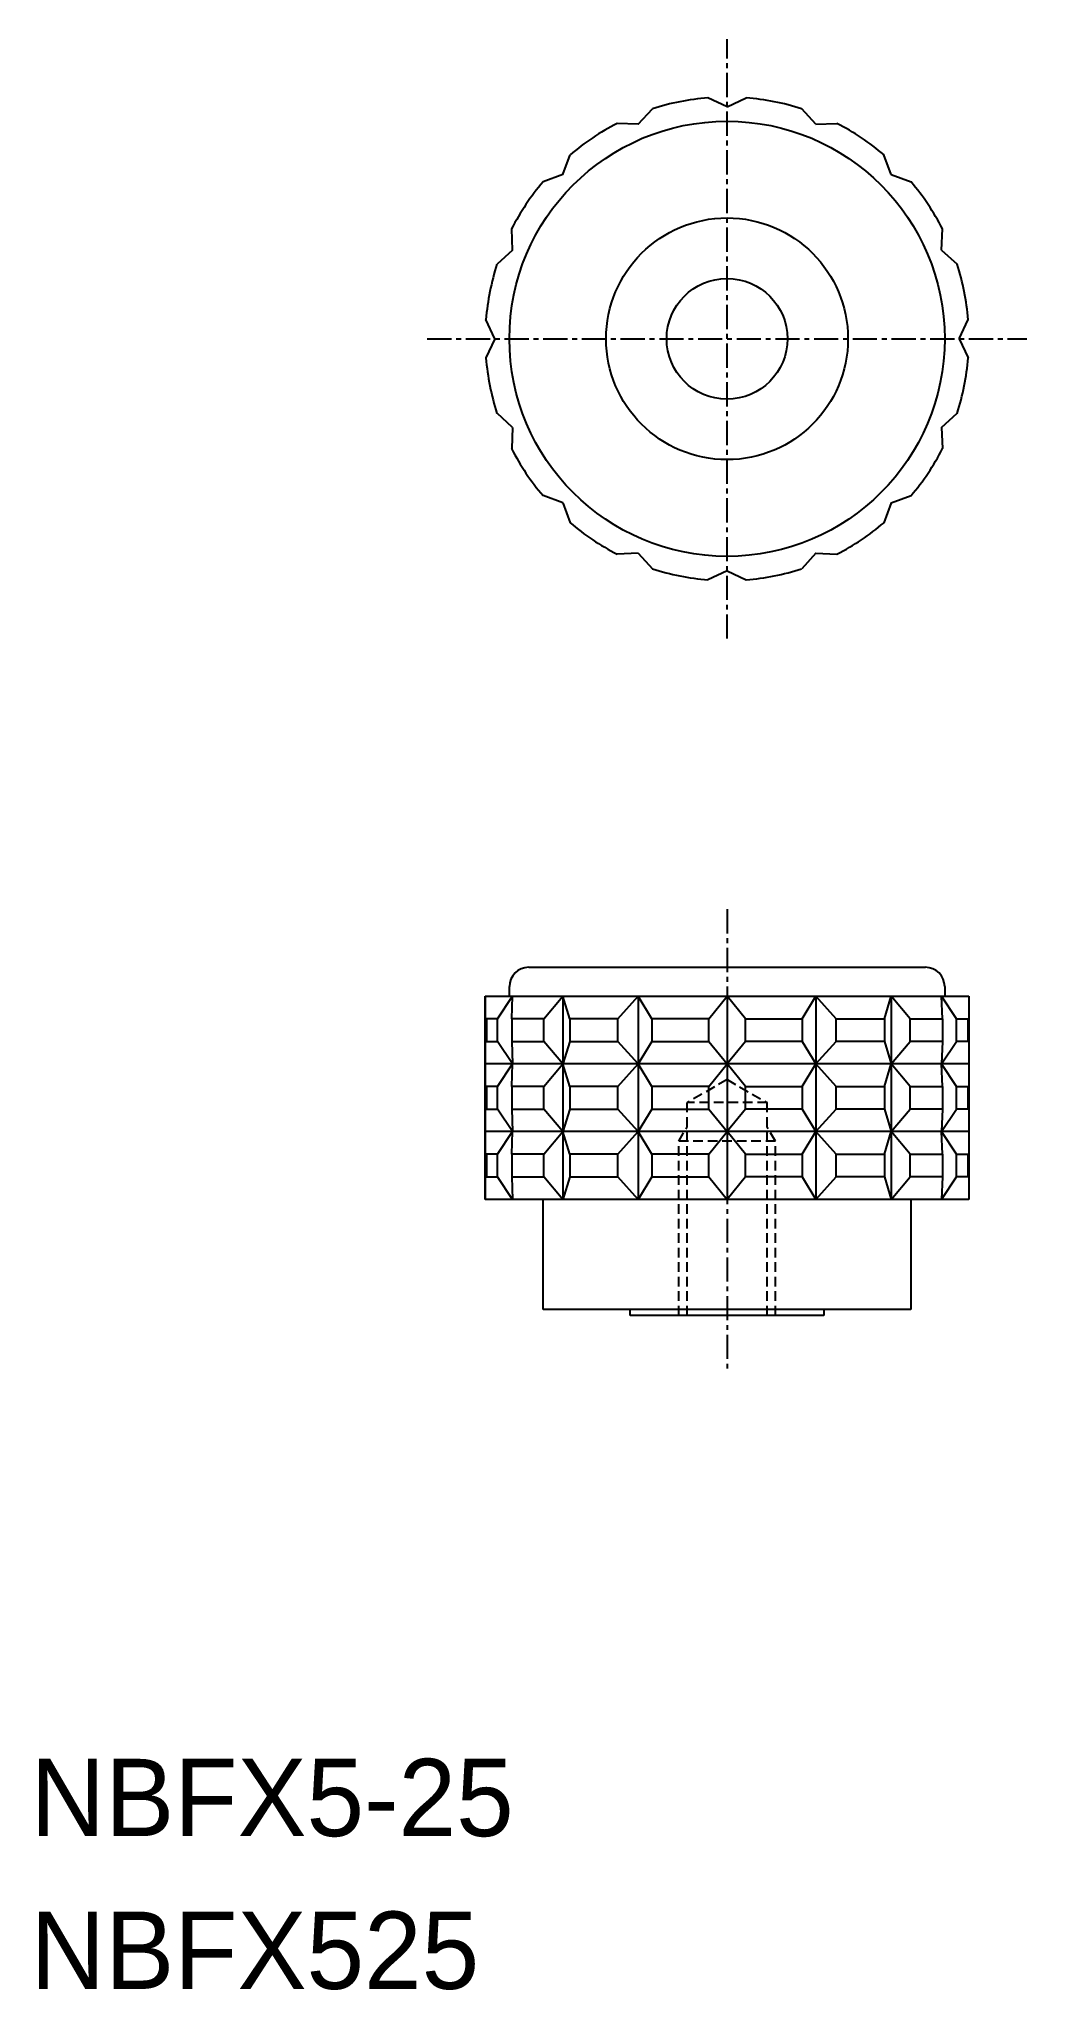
# Model space of a CAD drawing. Extents: x -13801 to -13750, y -413 to -312.
import ezdxf

# ---------------------------------------------------------------- set-up
doc = ezdxf.new("R2010")
doc.units = 0
doc.linetypes.add('CENTER', pattern=[2, 1.25, -0.25, 0.25, -0.25])
doc.linetypes.add('DASHED', pattern=[0.75, 0.5, -0.25])
doc.layers.get('0').update_dxf_attribs({"linetype": 'CONTINUOUS'})
doc.layers.add('CENTER', color=1, linetype='CENTER')

msp = doc.modelspace()

# ---------------------------------------------------------------- linework, layer by layer
at = {"color": 7, "linetype": 'CONTINUOUS'}
for p, q in [((-13769.96, -316.32), (-13769.22, -315.52)), ((-13765.37, -315.41), (-13766.36, -314.95)), ((-13765.37, -315.41), (-13764.38, -314.95)), ((-13760.78, -316.32), (-13761.51, -315.52)), ((-13769.96, -316.32), (-13771.05, -316.27)), ((-13760.78, -316.32), (-13759.69, -316.27)), ((-13773.85, -318.92), (-13773.48, -317.9)), ((-13756.88, -318.92), (-13757.26, -317.9)), ((-13773.85, -318.92), (-13774.88, -319.3)), ((-13756.88, -318.92), (-13755.86, -319.3)), ((-13776.46, -322.82), (-13776.5, -321.73)), ((-13754.28, -322.82), (-13754.23, -321.73)), ((-13776.46, -322.82), (-13777.26, -323.55)), ((-13754.28, -322.82), (-13753.48, -323.55)), ((-13777.37, -327.41), (-13777.83, -326.42)), ((-13753.37, -327.41), (-13752.91, -326.42)), ((-13777.37, -327.41), (-13777.83, -328.4)), ((-13753.37, -327.41), (-13752.91, -328.4)), ((-13776.46, -332), (-13777.26, -331.26)), ((-13754.28, -332), (-13753.48, -331.26)), ((-13776.46, -332), (-13776.5, -333.09)), ((-13754.28, -332), (-13754.23, -333.09)), ((-13773.85, -335.89), (-13774.88, -335.52)), ((-13773.85, -335.89), (-13773.48, -336.92)), ((-13756.88, -335.89), (-13757.26, -336.92)), ((-13756.88, -335.89), (-13755.86, -335.52)), ((-13769.96, -338.5), (-13771.05, -338.54)), ((-13769.96, -338.5), (-13769.22, -339.3)), ((-13760.78, -338.5), (-13761.51, -339.3)), ((-13760.78, -338.5), (-13759.69, -338.54)), ((-13765.37, -339.41), (-13766.36, -339.87)), ((-13765.37, -339.41), (-13764.38, -339.87)), ((-13775.62, -359.91), (-13755.12, -359.91)), ((-13776.62, -361.41), (-13776.62, -360.91)), ((-13754.12, -360.91), (-13754.12, -361.41)), ((-13777.87, -361.41), (-13777.87, -371.91)), ((-13777.87, -361.41), (-13776.62, -361.41)), ((-13777.87, -371.91), (-13777.87, -361.41)), ((-13777.23, -362.58), (-13776.46, -361.41)), ((-13776.62, -361.41), (-13754.12, -361.41)), ((-13776.5, -362.58), (-13776.46, -361.41)), ((-13774.84, -362.58), (-13773.85, -361.41)), ((-13773.85, -361.41), (-13773.85, -371.91)), ((-13773.5, -362.58), (-13773.85, -361.41)), ((-13771.01, -362.58), (-13769.96, -361.41)), ((-13769.96, -361.41), (-13769.96, -371.91)), ((-13769.25, -362.58), (-13769.96, -361.41)), ((-13766.32, -362.58), (-13765.37, -361.41)), ((-13764.42, -362.58), (-13765.37, -361.41)), ((-13765.37, -361.41), (-13765.37, -371.91)), ((-13761.49, -362.58), (-13760.78, -361.41)), ((-13759.73, -362.58), (-13760.78, -361.41)), ((-13760.78, -361.41), (-13760.78, -371.91)), ((-13757.24, -362.58), (-13756.88, -361.41)), ((-13755.9, -362.58), (-13756.88, -361.41)), ((-13756.88, -361.41), (-13756.88, -371.91)), ((-13753.51, -362.58), (-13754.28, -361.41)), ((-13754.24, -362.58), (-13754.28, -361.41)), ((-13754.12, -361.41), (-13752.87, -361.41)), ((-13752.87, -361.41), (-13752.87, -371.91)), ((-13776.46, -364.91), (-13777.23, -363.74)), ((-13776.5, -363.74), (-13776.46, -364.91)), ((-13773.85, -364.91), (-13774.84, -363.74)), ((-13773.5, -363.74), (-13773.85, -364.91)), ((-13769.96, -364.91), (-13771.01, -363.74)), ((-13769.25, -363.74), (-13769.96, -364.91)), ((-13766.32, -363.74), (-13765.37, -364.91)), ((-13764.42, -363.74), (-13765.37, -364.91)), ((-13761.49, -363.74), (-13760.78, -364.91)), ((-13760.78, -364.91), (-13759.73, -363.74)), ((-13757.24, -363.74), (-13756.88, -364.91)), ((-13756.88, -364.91), (-13755.9, -363.74)), ((-13754.28, -364.91), (-13753.51, -363.74)), ((-13754.24, -363.74), (-13754.28, -364.91)), ((-13752.87, -364.91), (-13777.87, -364.91)), ((-13777.23, -366.08), (-13776.46, -364.91)), ((-13776.5, -366.08), (-13776.46, -364.91)), ((-13774.84, -366.08), (-13773.85, -364.91)), ((-13773.5, -366.08), (-13773.85, -364.91)), ((-13771.01, -366.08), (-13769.96, -364.91)), ((-13769.25, -366.08), (-13769.96, -364.91)), ((-13766.32, -366.08), (-13765.37, -364.91)), ((-13764.42, -366.08), (-13765.37, -364.91)), ((-13761.49, -366.08), (-13760.78, -364.91)), ((-13759.73, -366.08), (-13760.78, -364.91)), ((-13757.24, -366.08), (-13756.88, -364.91)), ((-13755.9, -366.08), (-13756.88, -364.91)), ((-13754.24, -366.08), (-13754.28, -364.91)), ((-13753.51, -366.08), (-13754.28, -364.91)), ((-13776.46, -368.41), (-13777.23, -367.24)), ((-13776.5, -367.24), (-13776.46, -368.41)), ((-13773.85, -368.41), (-13774.84, -367.24)), ((-13773.5, -367.24), (-13773.85, -368.41)), ((-13769.96, -368.41), (-13771.01, -367.24)), ((-13769.25, -367.24), (-13769.96, -368.41)), ((-13766.32, -367.24), (-13765.37, -368.41)), ((-13764.42, -367.24), (-13765.37, -368.41)), ((-13761.49, -367.24), (-13760.78, -368.41)), ((-13760.78, -368.41), (-13759.73, -367.24)), ((-13757.24, -367.24), (-13756.88, -368.41)), ((-13756.88, -368.41), (-13755.9, -367.24)), ((-13754.24, -367.24), (-13754.28, -368.41)), ((-13754.28, -368.41), (-13753.51, -367.24)), ((-13752.87, -368.41), (-13777.87, -368.41)), ((-13777.23, -369.58), (-13776.46, -368.41)), ((-13776.5, -369.58), (-13776.46, -368.41)), ((-13774.84, -369.58), (-13773.85, -368.41)), ((-13773.5, -369.58), (-13773.85, -368.41)), ((-13771.01, -369.58), (-13769.96, -368.41)), ((-13769.25, -369.58), (-13769.96, -368.41)), ((-13766.32, -369.58), (-13765.37, -368.41)), ((-13764.42, -369.58), (-13765.37, -368.41)), ((-13761.49, -369.58), (-13760.78, -368.41)), ((-13759.73, -369.58), (-13760.78, -368.41)), ((-13757.24, -369.58), (-13756.88, -368.41)), ((-13755.9, -369.58), (-13756.88, -368.41)), ((-13754.24, -369.58), (-13754.28, -368.41)), ((-13753.51, -369.58), (-13754.28, -368.41)), ((-13776.46, -371.91), (-13777.23, -370.74)), ((-13776.5, -370.74), (-13776.46, -371.91)), ((-13773.85, -371.91), (-13774.84, -370.74)), ((-13773.5, -370.74), (-13773.85, -371.91)), ((-13769.96, -371.91), (-13771.01, -370.74)), ((-13769.25, -370.74), (-13769.96, -371.91)), ((-13766.32, -370.74), (-13765.37, -371.91)), ((-13764.42, -370.74), (-13765.37, -371.91)), ((-13761.49, -370.74), (-13760.78, -371.91)), ((-13760.78, -371.91), (-13759.73, -370.74)), ((-13757.24, -370.74), (-13756.88, -371.91)), ((-13756.88, -371.91), (-13755.9, -370.74)), ((-13754.24, -370.74), (-13754.28, -371.91)), ((-13754.28, -371.91), (-13753.51, -370.74)), ((-13774.87, -371.91), (-13777.87, -371.91)), ((-13774.87, -377.61), (-13774.87, -371.91)), ((-13755.87, -371.91), (-13774.87, -371.91)), ((-13755.87, -371.91), (-13755.87, -377.61)), ((-13752.87, -371.91), (-13755.87, -371.91)), ((-13770.37, -377.61), (-13774.87, -377.61)), ((-13760.37, -377.61), (-13770.37, -377.61)), ((-13770.37, -377.91), (-13770.37, -377.61)), ((-13760.37, -377.91), (-13770.37, -377.91)), ((-13755.87, -377.61), (-13760.37, -377.61)), ((-13760.37, -377.61), (-13760.37, -377.91))]:
    msp.add_line(p, q, dxfattribs=at)
at = {"color": 3, "linetype": 'DASHED'}
for p, q in [((-13765.37, -365.72), (-13767.44, -366.91)), ((-13765.37, -365.72), (-13763.3, -366.91)), ((-13763.3, -366.91), (-13767.44, -366.91)), ((-13767.44, -377.91), (-13767.44, -366.91)), ((-13763.3, -377.91), (-13763.3, -366.91)), ((-13767.87, -368.91), (-13767.44, -368.16)), ((-13762.87, -368.91), (-13763.3, -368.16)), ((-13762.87, -368.91), (-13767.87, -368.91)), ((-13767.87, -377.91), (-13767.87, -368.91)), ((-13762.87, -377.91), (-13762.87, -368.91))]:
    msp.add_line(p, q, dxfattribs=at)
at = {"color": 7, "linetype": 'CONTINUOUS'}
for points in [[(-13777.23, -362.58), (-13777.81, -362.58), (-13777.81, -363.74), (-13777.23, -363.74)], [(-13774.84, -362.58), (-13776.5, -362.58), (-13776.5, -363.74), (-13774.84, -363.74)], [(-13771.01, -362.58), (-13773.5, -362.58), (-13773.5, -363.74), (-13771.01, -363.74)], [(-13766.32, -362.58), (-13769.25, -362.58), (-13769.25, -363.74), (-13766.32, -363.74)], [(-13764.42, -362.58), (-13761.49, -362.58), (-13761.49, -363.74), (-13764.42, -363.74)], [(-13759.73, -362.58), (-13757.24, -362.58), (-13757.24, -363.74), (-13759.73, -363.74)], [(-13755.9, -362.58), (-13754.24, -362.58), (-13754.24, -363.74), (-13755.9, -363.74)], [(-13753.51, -362.58), (-13752.93, -362.58), (-13752.93, -363.74), (-13753.51, -363.74)], [(-13777.23, -366.08), (-13777.81, -366.08), (-13777.81, -367.24), (-13777.23, -367.24)], [(-13774.84, -366.08), (-13776.5, -366.08), (-13776.5, -367.24), (-13774.84, -367.24)], [(-13771.01, -366.08), (-13773.5, -366.08), (-13773.5, -367.24), (-13771.01, -367.24)], [(-13766.32, -366.08), (-13769.25, -366.08), (-13769.25, -367.24), (-13766.32, -367.24)], [(-13764.42, -366.08), (-13761.49, -366.08), (-13761.49, -367.24), (-13764.42, -367.24)], [(-13759.73, -366.08), (-13757.24, -366.08), (-13757.24, -367.24), (-13759.73, -367.24)], [(-13755.9, -366.08), (-13754.24, -366.08), (-13754.24, -367.24), (-13755.9, -367.24)], [(-13753.51, -366.08), (-13752.93, -366.08), (-13752.93, -367.24), (-13753.51, -367.24)], [(-13777.23, -369.58), (-13777.81, -369.58), (-13777.81, -370.74), (-13777.23, -370.74)], [(-13774.84, -369.58), (-13776.5, -369.58), (-13776.5, -370.74), (-13774.84, -370.74)], [(-13771.01, -369.58), (-13773.5, -369.58), (-13773.5, -370.74), (-13771.01, -370.74)], [(-13766.32, -369.58), (-13769.25, -369.58), (-13769.25, -370.74), (-13766.32, -370.74)], [(-13764.42, -369.58), (-13761.49, -369.58), (-13761.49, -370.74), (-13764.42, -370.74)], [(-13759.73, -369.58), (-13757.24, -369.58), (-13757.24, -370.74), (-13759.73, -370.74)], [(-13755.9, -369.58), (-13754.24, -369.58), (-13754.24, -370.74), (-13755.9, -370.74)], [(-13753.51, -369.58), (-13752.93, -369.58), (-13752.93, -370.74), (-13753.51, -370.74)]]:
    msp.add_lwpolyline(points, close=True, dxfattribs=at)
for radius in [11.25, 6.25, 3.12]:
    msp.add_circle((-13765.37, -327.41), radius, dxfattribs=at)
for centre, radius, start, end in [((-13765.37, -327.41), 12.5, 94.5349, 107.9651), ((-13765.37, -327.41), 12.5, 72.0349, 85.4651), ((-13765.37, -327.41), 12.5, 117.0349, 130.4651), ((-13765.37, -327.41), 12.5, 49.5349, 62.9651), ((-13765.37, -327.41), 12.5, 139.5349, 152.9651), ((-13765.37, -327.41), 12.5, 27.0349, 40.4651), ((-13765.37, -327.41), 12.5, 162.0349, 175.4651), ((-13765.37, -327.41), 12.5, 4.5349, 17.9651), ((-13765.37, -327.41), 12.5, 184.5349, 197.9651), ((-13765.37, -327.41), 12.5, 342.0349, 355.4651), ((-13765.37, -327.41), 12.5, 207.0349, 220.4651), ((-13765.37, -327.41), 12.5, 319.5349, 332.9651), ((-13765.37, -327.41), 12.5, 229.5349, 242.9651), ((-13765.37, -327.41), 12.5, 297.0349, 310.4651), ((-13765.37, -327.41), 12.5, 252.0349, 265.4651), ((-13765.37, -327.41), 12.5, 274.5349, 287.9651), ((-13775.62, -360.91), 1, 90, 180), ((-13755.12, -360.91), 1, 0, 90)]:
    msp.add_arc(centre, radius, start, end, dxfattribs=at)
at = {"layer": 'CENTER', "color": 1, "linetype": 'CENTER'}
for p, q in [((-13765.37, -342.91), (-13765.37, -311.91)), ((-13780.87, -327.41), (-13749.87, -327.41)), ((-13765.37, -356.91), (-13765.37, -380.91))]:
    msp.add_line(p, q, dxfattribs=at)

# ---------------------------------------------------------------- texts
at = {"color": 7, "linetype": 'CONTINUOUS'}
for s, p in [('NBFX5-25', (-13801.37, -404.84)), ('NBFX525', (-13801.37, -412.74))]:
    msp.add_text(s, height=4, dxfattribs=at).set_placement(p)

doc.saveas('drawing.dxf')
